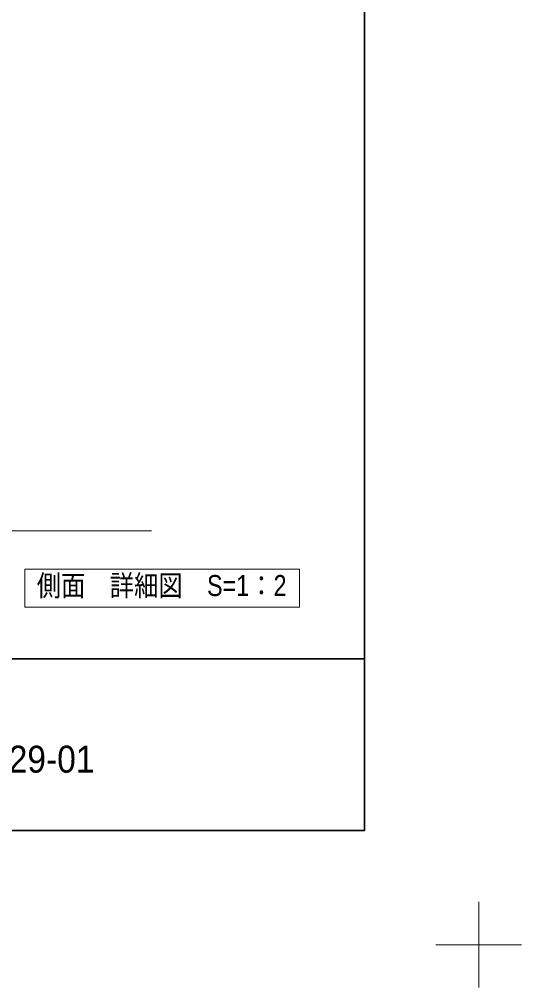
# Model space of a CAD drawing. Units: millimetres, scale not verified. Extents: x -4547 to 4547, y -2305 to 2305.
# Drawn here: x 1207 to 1866, y -2305 to -1035 of the extents above; entities that cross this region are included whole.
import ezdxf
from ezdxf.enums import TextEntityAlignment as Align

# ---------------------------------------------------------------- set-up
doc = ezdxf.new("R2010")
doc.units = ezdxf.units.MM
doc.header["$LTSCALE"] = 20
doc.layers.add('0-0_1図面枠', color=7, linetype='Continuous', lineweight=20)
doc.layers.add('0-1_3一般', color=7, linetype='Continuous', lineweight=15)
doc.styles.add('ＭＳ Ｐゴシック', font='')
doc.styles.get('ＭＳ Ｐゴシック').set_extended_font_data('MS PGothic')

# ---------------------------------------------------------------- blocks, each defined once
blk = doc.blocks.new('グループ')
at = {"layer": '0-0_1図面枠', "lineweight": 15}
for p, q in [((63000, -43425), (63000, -45675)), ((64125, -44550), (61875, -44550))]:
    blk.add_line(p, q, dxfattribs=at)
blk = doc.blocks.new('グループ-2')
at = {"layer": '0-0_1図面枠', "lineweight": 35}
blk.add_line((-60000, -37050), (60000, -37050), dxfattribs=at)
blk.add_lwpolyline([(-60000, 41550), (60000, 41550), (60000, -41550), (-60000, -41550)], close=True, dxfattribs=at)
blk = doc.blocks.new('図面枠')
at = {"layer": '0-0_1図面枠'}
for name in ['グループ', 'グループ-2']:
    blk.add_blockref(name, (0, 0), dxfattribs=at)
blk = doc.blocks.new('グループ-4')
at = {"layer": '0-0_1図面枠', "lineweight": 15}
blk.add_lwpolyline([(51097.6, -34696.3), (58297.6, -34696.3), (58297.6, -35696.3), (51097.6, -35696.3)], close=True, dxfattribs=at)
at = {"layer": '0-0_1図面枠', "style": 'ＭＳ Ｐゴシック', "width": 0.85}
blk.add_text('側面\u3000詳細図\u3000S=1：2', height=550.3, dxfattribs=at).set_placement((51409.1, -35570), align=Align.BOTTOM_LEFT)
blk = doc.blocks.new('グループ-56')
at = {"layer": '0-1_3一般', "lineweight": 5}
blk.add_lwpolyline([(29381.5, -33696.3), (39872.6, -33696.3), (54422.6, -33696.3)], dxfattribs=at)
blk = doc.blocks.new('グループ-58')
at = {"layer": '0-1_3一般'}
blk.add_blockref('グループ-56', (0, 0), dxfattribs=at)

msp = doc.modelspace()

# ---------------------------------------------------------------- block references
at = {"layer": '0-0_1図面枠', "xscale": 0.05, "yscale": 0.05}
for name in ['図面枠', 'グループ-4']:
    msp.add_blockref(name, (-1340.62, -21.39), dxfattribs=at)
at = {"layer": '0-1_3一般', "xscale": 0.05, "yscale": 0.05}
msp.add_blockref('グループ-58', (-1340.62, -21.39), dxfattribs=at)

# ---------------------------------------------------------------- texts
at = {"layer": '0-0_1図面枠', "style": 'ＭＳ Ｐゴシック', "width": 0.95}
msp.add_text('DR24229-01', height=35.38, dxfattribs=at).set_placement((1056.21, -2033.84), align=Align.BOTTOM_LEFT)

doc.saveas('drawing.dxf')
